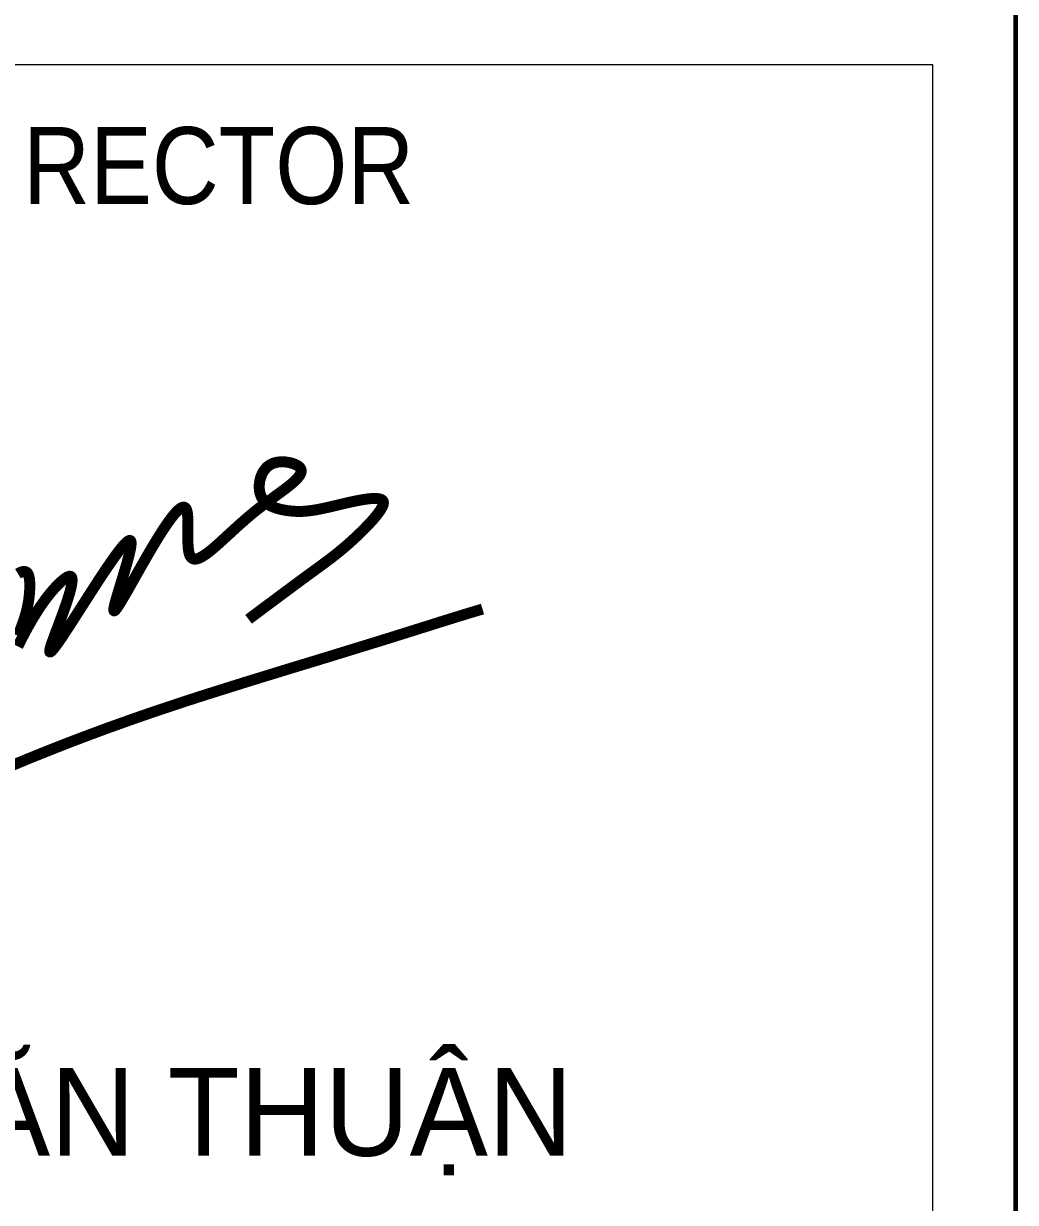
# Model space of a CAD drawing. Header units: millimetres. Extents: x 480521 to 6014615, y -961280 to 187869.
# Drawn here: x 766823 to 768252, y -49879 to -48180 of the extents above; entities that cross this region are included whole.
import ezdxf
from ezdxf.enums import TextEntityAlignment as Align

# ---------------------------------------------------------------- set-up
doc = ezdxf.new("R2010")
doc.units = ezdxf.units.MM
doc.header["$LTSCALE"] = 600
doc.header["$MEASUREMENT"] = 0
doc.layers.get('0').update_dxf_attribs({"lineweight": 0})
for name, color, linetype, lineweight in [('ISO', 153, 'Continuous', 13), ('Khungten_LCDI', 7, 'Continuous', 25), ('LC Net thay', 7, 'Continuous', 25), ('LC Text1', 3, 'Continuous', 20)]:
    doc.layers.add(name, color=color, linetype=linetype, lineweight=lineweight)
doc.styles.add('Khungten', font='VHAVAN.TTF', dxfattribs={"width": 0.9, "height": 5000})
doc.styles.add('LC 1', font='VHAVANB.TTF')
doc.styles.add('Title', font='VHBLACK.TTF')
doc.styles.add('VNAVANTH', font='VHAVANB.TTF', dxfattribs={"width": 0.6})

# ---------------------------------------------------------------- blocks, each defined once
blk = doc.blocks.new('mr thuan')
at = {"layer": 'ISO', "ltscale": 2, "const_width": 40}
for points in [[(2253.1, -723.5), (2254.4, -722.7), (2255.7, -722), (2257, -721.3), (2258.2, -720.6), (2259.4, -720), (2260.7, -719.4), (2261.9, -718.9), (2263, -718.4), (2264.2, -717.9), (2265.4, -717.5), (2266.5, -717.1), (2267.6, -716.7), (2268.7, -716.4), (2269.8, -716.2), (2270.9, -715.9), (2271.9, -715.8), (2273, -715.6), (2274, -715.5), (2275, -715.5), (2275.9, -715.5), (2276.9, -715.6), (2277.8, -715.7), (2278.7, -715.8), (2279.6, -716), (2280.5, -716.3), (2281.3, -716.6), (2282.1, -716.9), (2282.9, -717.3), (2283.7, -717.8), (2284.5, -718.3), (2285.2, -718.8), (2285.9, -719.4), (2286.6, -720.1), (2287.2, -720.8), (2288, -721.8), (2288.4, -722.5), (2289, -723.4), (2289.5, -724.3), (2290.1, -725.3), (2290.6, -726.4), (2291, -727.5), (2291.5, -728.6), (2291.9, -729.8), (2292.3, -731.1), (2292.7, -732.4), (2293, -733.7), (2293.4, -735.1), (2293.7, -736.5), (2294, -738), (2294.3, -739.4), (2294.5, -741), (2294.7, -742.5), (2295, -744.1), (2295.2, -745.7), (2295.3, -747.4), (2295.5, -749.1), (2295.6, -750.8), (2295.8, -752.5), (2295.9, -754.2), (2296, -756), (2296.1, -759.6), (2296.2, -763.3), (2296.2, -767), (2296.2, -770.8), (2296.1, -774.6), (2295.9, -778.4), (2295.8, -782.2), (2295.6, -786.1), (2295.3, -789.9), (2295, -793.7), (2294.7, -797.8), (2294.4, -801.1), (2294, -804.7), (2293.6, -808.3), (2293.2, -811.9), (2292.7, -815.4), (2292.3, -818.8), (2291.8, -822.2), (2291.2, -825.6), (2290.7, -828.9), (2290.1, -832.2), (2289.5, -835.4), (2288.9, -838.7), (2288.3, -841.8), (2287.6, -845), (2287, -848.1), (2286.3, -851.2), (2285.5, -854.3), (2284.8, -857.3), (2284, -860.4), (2283.2, -863.4), (2282.4, -866.3), (2280.8, -872.3), (2279, -878.1), (2277.2, -884), (2275.3, -889.8), (2273.4, -895.5), (2271.4, -901.3), (2269.3, -907.1), (2267.2, -913), (2265, -918.8), (2262.8, -924.8), (2260.5, -930.8), (2259.3, -933.8), (2258.1, -936.9), (2256.9, -939.9), (2255.7, -943), (2254.5, -946.2), (2253.3, -949.3)], [(2252.9, -988.2), (2254.9, -984.1), (2256.9, -979.9), (2259, -975.8), (2261, -971.6), (2263.1, -967.5), (2267.4, -959.1), (2271.7, -950.6), (2276.1, -942.2), (2280.6, -933.7), (2285.2, -925.2), (2289.8, -916.7), (2294.6, -908.3), (2299.4, -899.8), (2304.3, -891.4), (2309.3, -883.1), (2314.3, -874.8), (2316.9, -870.6), (2319.4, -866.5), (2322, -862.5), (2324.6, -858.4), (2327.2, -854.3), (2329.9, -850.3), (2332.5, -846.3), (2335.2, -842.4), (2337.9, -838.4), (2340.6, -834.5), (2343.3, -830.7), (2346, -826.8), (2348.8, -823), (2351.5, -819.2), (2354.3, -815.5), (2357.1, -811.8), (2359.9, -808.1), (2362.7, -804.5), (2365.5, -800.9), (2368.4, -797.4), (2371.2, -793.9), (2373.5, -791.1), (2377, -787), (2379.9, -783.7), (2382.8, -780.4), (2385.7, -777.2), (2388.6, -774), (2391.4, -771), (2394.3, -768), (2397.1, -765), (2399.9, -762.2), (2401.3, -760.8), (2402.7, -759.5), (2404.1, -758.2), (2405.5, -756.9), (2406.8, -755.6), (2408.2, -754.3), (2409.5, -753.1), (2410.8, -751.9), (2412.1, -750.8), (2413.4, -749.6), (2414.7, -748.5), (2416, -747.5), (2417.2, -746.4), (2418.5, -745.4), (2419.7, -744.5), (2420.9, -743.5), (2422.1, -742.6), (2423.2, -741.8), (2424.4, -740.9), (2425.5, -740.1), (2426.6, -739.4), (2427.7, -738.7), (2428.8, -738), (2429.8, -737.4), (2430.8, -736.8), (2431.8, -736.2), (2432.8, -735.7), (2433.8, -735.2), (2434.7, -734.8), (2435.6, -734.4), (2436.5, -734.1), (2437.3, -733.8), (2438.1, -733.5), (2438.9, -733.3), (2439.7, -733.1), (2440.6, -733), (2441.1, -733), (2441.8, -732.9), (2442.5, -733), (2443.1, -733.1), (2443.7, -733.2), (2444.2, -733.3), (2444.8, -733.6), (2445.3, -733.8), (2445.7, -734.1), (2446.2, -734.5), (2446.6, -734.9), (2447, -735.3), (2447.4, -735.8), (2447.7, -736.3), (2448, -736.9), (2448.3, -737.5), (2448.6, -738.1), (2448.8, -738.8), (2449.1, -739.5), (2449.2, -740.3), (2449.4, -741.1), (2449.6, -741.9), (2449.7, -742.8), (2449.8, -743.7), (2449.9, -744.6), (2449.9, -745.6), (2449.9, -746.6), (2449.9, -747.7), (2449.9, -748.8), (2449.9, -749.9), (2449.8, -751.1), (2449.8, -752.2), (2449.7, -753.5), (2449.5, -754.7), (2449.4, -756), (2449.2, -757.3), (2449.1, -758.6), (2448.9, -760), (2448.7, -761.4), (2448.4, -762.8), (2448.2, -764.3), (2447.9, -765.8), (2447.6, -767.3), (2447.3, -768.8), (2447, -770.4), (2446.6, -772), (2446.3, -773.6), (2445.9, -775.2), (2445.5, -776.9), (2445.1, -778.6), (2444.7, -780.3), (2444.3, -782), (2443.8, -783.8), (2443.4, -785.6), (2442.4, -789.2), (2441.4, -792.9), (2440.3, -796.6), (2439.2, -800.5), (2438, -804.4), (2436.8, -808.4), (2435.5, -812.4), (2434.2, -816.5), (2432.9, -820.6), (2431.5, -824.8), (2430.1, -829), (2428.6, -833.3), (2427.2, -837.6), (2425.7, -841.9), (2424.2, -846.3), (2422.6, -850.6), (2419.5, -859.4), (2416.3, -868.3), (2413, -877.1), (2409.8, -885.9), (2406.5, -894.7), (2404.9, -899.1), (2403.3, -903.4), (2401.7, -907.7), (2400.1, -911.9), (2398.5, -916.2), (2396.9, -920.3), (2395.4, -924.5), (2393.8, -928.5), (2392.3, -932.6), (2390.8, -936.5), (2389.4, -940.4), (2387.9, -944.3), (2386.6, -948), (2385.2, -951.7), (2383.9, -955.3), (2382.6, -958.8), (2381.3, -962.2), (2380.7, -963.9), (2380.1, -965.6), (2379.6, -967.2), (2379, -968.8), (2378.4, -970.4), (2377.9, -972), (2377.3, -973.5), (2376.8, -975), (2376.3, -976.5), (2375.8, -977.9), (2375.3, -979.3), (2374.9, -980.7), (2374.4, -982.1), (2374, -983.4), (2373.6, -984.7), (2373.2, -986), (2372.8, -987.3), (2372.4, -988.5), (2372, -989.6), (2371.7, -990.8), (2371.4, -991.9), (2371.1, -993), (2370.8, -994), (2370.5, -995), (2370.2, -996), (2370, -996.9), (2369.8, -997.8), (2369.6, -998.7), (2369.4, -999.5), (2369.2, -1000.3), (2369, -1001.4), (2369, -1001.8), (2368.9, -1002.5), (2368.8, -1003.1), (2368.7, -1003.7), (2368.7, -1004.2), (2368.7, -1004.8), (2368.7, -1005.2), (2368.7, -1005.7), (2368.7, -1006.1), (2368.8, -1006.5), (2368.8, -1006.8), (2368.9, -1007.1), (2369, -1007.3), (2369.2, -1007.6), (2369.3, -1007.8), (2369.5, -1007.9), (2369.7, -1008), (2369.9, -1008.1), (2370.1, -1008.2), (2370.3, -1008.2), (2370.6, -1008.2), (2370.9, -1008.1), (2371.1, -1008), (2371.5, -1007.9), (2371.8, -1007.7), (2372.1, -1007.5), (2372.5, -1007.3), (2372.9, -1007.1), (2373.2, -1006.8), (2373.6, -1006.5), (2374.1, -1006.1), (2374.5, -1005.7), (2375, -1005.3), (2375.4, -1004.9), (2375.9, -1004.4), (2376.4, -1003.9), (2377, -1003.4), (2377.5, -1002.8), (2378, -1002.2), (2378.6, -1001.6), (2379.2, -1001), (2379.8, -1000.3), (2380.4, -999.6), (2381, -998.8), (2381.7, -998.1), (2382.3, -997.3), (2383, -996.5), (2383.7, -995.6), (2384.4, -994.7), (2385.1, -993.8), (2385.8, -992.9), (2386.5, -992), (2387.3, -991), (2388, -990), (2388.8, -989), (2389.6, -987.9), (2390.4, -986.8), (2391.2, -985.7), (2392.1, -984.6), (2392.9, -983.4), (2393.8, -982.3), (2394.6, -981.1), (2395.5, -979.8), (2396.4, -978.6), (2397.3, -977.3), (2398.2, -976), (2399.2, -974.7), (2401, -972), (2403, -969.2), (2405, -966.4), (2407, -963.4), (2409, -960.4), (2411.2, -957.3), (2413.3, -954.1), (2415.5, -950.8), (2417.7, -947.5), (2420, -944.1), (2422.3, -940.6), (2424.6, -937.1), (2427, -933.5), (2429.4, -929.9), (2431.8, -926.1), (2434.3, -922.4), (2436.8, -918.5), (2439.3, -914.6), (2441.9, -910.7), (2444.4, -906.7), (2447.1, -902.7), (2449.7, -898.6), (2452.3, -894.5), (2455, -890.3), (2457.7, -886.1), (2460.4, -881.9), (2463.2, -877.6), (2465.9, -873.3), (2468.7, -869), (2471.5, -864.6), (2474.3, -860.2), (2477.2, -855.8), (2482.9, -846.9), (2488.6, -837.9), (2494.4, -828.8), (2500.2, -819.8), (2511.9, -801.5), (2523.6, -783.3), (2529.4, -774.3), (2535.3, -765.3), (2541.1, -756.4), (2544, -751.9), (2546.8, -747.5), (2549.7, -743.2), (2552.6, -738.8), (2555.4, -734.5), (2558.3, -730.2), (2561.1, -725.9), (2563.9, -721.7), (2566.7, -717.6), (2569.4, -713.4), (2572.2, -709.3), (2574.9, -705.3), (2577.6, -701.3), (2580.3, -697.3), (2583, -693.4), (2585.6, -689.6), (2588.2, -685.8), (2590.8, -682.1), (2593.4, -678.4), (2595.9, -674.8), (2598.4, -671.2), (2600.9, -667.7), (2603.3, -664.3), (2605.7, -661), (2608.1, -657.7), (2610.5, -654.5), (2612.8, -651.3), (2615, -648.3), (2617.3, -645.3), (2619.5, -642.4), (2621.6, -639.6), (2623.8, -636.9), (2625.8, -634.3), (2627.9, -631.7), (2628.9, -630.5), (2629.9, -629.3), (2630.8, -628.1), (2631.8, -626.9), (2632.8, -625.8), (2633.7, -624.6), (2634.7, -623.6), (2635.6, -622.5), (2636.5, -621.4), (2637.4, -620.4), (2638.3, -619.4), (2639.1, -618.5), (2640, -617.5), (2640.9, -616.6), (2641.7, -615.7), (2642.5, -614.8), (2643.3, -614), (2644.1, -613.2), (2644.9, -612.4), (2645.7, -611.7), (2646.5, -611), (2647.2, -610.3), (2647.9, -609.6), (2648.7, -609), (2649.4, -608.3), (2650, -607.8), (2650.7, -607.2), (2651.4, -606.7), (2652, -606.2), (2652.7, -605.7), (2653.3, -605.3), (2653.9, -604.9), (2654.5, -604.6), (2655.1, -604.2), (2655.6, -603.9), (2656.2, -603.6), (2656.7, -603.4), (2657.2, -603.2), (2657.7, -603), (2658.2, -602.9), (2658.7, -602.8), (2659.1, -602.7), (2659.5, -602.7), (2660, -602.6), (2660.4, -602.7), (2660.7, -602.7), (2661.1, -602.8), (2661.5, -603), (2661.8, -603.1), (2662.1, -603.3), (2662.4, -603.6), (2662.7, -603.9), (2663, -604.2), (2663.2, -604.5), (2663.4, -604.9), (2663.6, -605.3), (2663.8, -605.8), (2664, -606.3), (2664.2, -606.8), (2664.3, -607.4), (2664.4, -607.8), (2664.5, -608.6), (2664.6, -609.3), (2664.7, -610), (2664.7, -610.8), (2664.8, -611.6), (2664.8, -612.4), (2664.8, -613.3), (2664.8, -614.2), (2664.7, -615.1), (2664.7, -616.1), (2664.6, -617.1), (2664.5, -618.2), (2664.4, -619.2), (2664.3, -620.3), (2664.2, -621.5), (2664, -622.6), (2663.9, -623.8), (2663.7, -625), (2663.5, -626.3), (2663.3, -627.6), (2663.1, -628.9), (2662.9, -630.2), (2662.6, -631.6), (2662.4, -633), (2662.1, -634.4), (2661.8, -635.8), (2661.5, -637.3), (2661.2, -638.8), (2660.9, -640.3), (2660.5, -641.9), (2660.2, -643.4), (2659.5, -646.6), (2658.7, -649.9), (2657.9, -653.3), (2657.1, -656.7), (2656.2, -660.3), (2655.2, -663.9), (2654.3, -667.5), (2653.3, -671.2), (2652.3, -675), (2651.2, -678.9), (2650.2, -682.8), (2649.1, -686.7), (2647.9, -690.7), (2646.8, -694.7), (2645.6, -698.7), (2644.4, -702.8), (2643.2, -706.9), (2642, -711.1), (2639.5, -719.4), (2637, -727.8), (2632, -744.5), (2629.4, -752.8), (2628.2, -756.9), (2626.9, -761), (2625.7, -765.1), (2624.5, -769.1), (2623.3, -773.1), (2622, -777.1), (2620.9, -781), (2619.7, -784.9), (2618.5, -788.7), (2617.4, -792.4), (2616.3, -796.1), (2615.2, -799.7), (2614.2, -803.3), (2613.2, -806.8), (2612.2, -810.2), (2611.2, -813.5), (2610.3, -816.7), (2609.4, -819.9), (2609, -821.4), (2608.6, -822.9), (2608.2, -824.4), (2607.8, -825.9), (2607.4, -827.3), (2607, -828.7), (2606.6, -830.1), (2606.3, -831.5), (2606, -832.8), (2605.6, -834.1), (2605.3, -835.4), (2605, -836.7), (2604.7, -837.9), (2604.4, -839.1), (2604.1, -840.2), (2603.9, -841.4), (2603.6, -842.5), (2603.4, -843.5), (2603.2, -844.6), (2603, -845.6), (2602.8, -846.5), (2602.6, -847.5), (2602.5, -848.4), (2602.3, -849.2), (2602.2, -850.1), (2602.1, -850.8), (2602, -851.6), (2601.9, -852.3), (2601.8, -853), (2601.8, -853.7), (2601.7, -854.3), (2601.7, -854.8), (2601.7, -855.4), (2601.7, -856), (2601.8, -856.3), (2601.8, -856.7), (2601.9, -857.1), (2602, -857.4), (2602.1, -857.7), (2602.2, -857.9), (2602.3, -858.1), (2602.5, -858.3), (2602.6, -858.4), (2602.8, -858.5), (2603, -858.6), (2603.2, -858.6), (2603.5, -858.6), (2603.7, -858.5), (2604, -858.4), (2604.3, -858.3), (2604.6, -858.2), (2604.9, -858), (2605.2, -857.7), (2605.5, -857.5), (2605.9, -857.1), (2606.3, -856.8), (2606.7, -856.4), (2607.1, -856), (2607.5, -855.6), (2607.9, -855.1), (2608.4, -854.6), (2608.8, -854.1), (2609.3, -853.5), (2609.8, -852.9), (2610.3, -852.3), (2610.8, -851.6), (2611.3, -850.9), (2611.9, -850.2), (2612.4, -849.4), (2613, -848.6), (2613.6, -847.8), (2614.2, -847), (2614.8, -846.1), (2615.4, -845.2), (2616, -844.3), (2616.7, -843.3), (2617.3, -842.3), (2618, -841.3), (2618.7, -840.2), (2619.4, -839.2), (2620.1, -838.1), (2620.8, -836.9), (2621.6, -835.8), (2622.3, -834.6), (2623.1, -833.4), (2623.8, -832.2), (2624.6, -830.9), (2625.4, -829.6), (2626.2, -828.3), (2627, -827), (2627.8, -825.7), (2628.7, -824.3), (2629.5, -822.9), (2630.4, -821.5), (2632.1, -818.5), (2633.9, -815.5), (2635.7, -812.5), (2637.6, -809.3), (2639.5, -806), (2641.4, -802.7), (2643.4, -799.3), (2645.4, -795.8), (2647.4, -792.3), (2649.5, -788.6), (2651.6, -785), (2653.8, -781.2), (2655.9, -777.4), (2658.1, -773.5), (2660.4, -769.6), (2662.6, -765.6), (2664.9, -761.6), (2667.2, -757.5), (2669.6, -753.4), (2671.9, -749.2), (2674.3, -745), (2676.7, -740.7), (2679.1, -736.4), (2681.6, -732.1), (2684, -727.7), (2686.5, -723.3), (2689, -718.9), (2691.6, -714.4), (2694.1, -709.9), (2699.2, -700.9), (2704.4, -691.8), (2709.6, -682.7), (2714.8, -673.6), (2725.4, -655.3), (2730.7, -646.1), (2736, -637.1), (2741.3, -628.1), (2746.7, -619.2), (2749.3, -614.8), (2752, -610.4), (2754.6, -606), (2757.2, -601.7), (2759.9, -597.4), (2762.5, -593.2), (2765.1, -589), (2767.7, -584.8), (2770.3, -580.7), (2772.8, -576.7), (2775.4, -572.6), (2777.9, -568.7), (2780.5, -564.8), (2783, -560.9), (2785.5, -557.1), (2788, -553.4), (2790.4, -549.8), (2792.9, -546.2), (2795.3, -542.7), (2797.7, -539.2), (2800.1, -535.9), (2802.4, -532.6), (2804.8, -529.4), (2807.1, -526.2), (2809.4, -523.2), (2811.6, -520.2), (2813.8, -517.3), (2816, -514.6), (2818.2, -511.9), (2819.3, -510.6), (2820.3, -509.3), (2821.4, -508), (2822.4, -506.8), (2823.5, -505.6), (2824.5, -504.4), (2825.5, -503.3), (2826.6, -502.2), (2827.6, -501), (2828.6, -500), (2829.5, -498.9), (2830.5, -497.9), (2831.5, -496.9), (2832.5, -496), (2833.4, -495), (2834.3, -494.1), (2835.3, -493.2), (2836.2, -492.4), (2837.1, -491.6), (2838, -490.8), (2838.9, -490), (2839.8, -489.3), (2840.7, -488.6), (2841.5, -487.9), (2842.4, -487.3), (2843.2, -486.7), (2844.1, -486.1), (2844.9, -485.6), (2845.7, -485.1), (2846.5, -484.6), (2847.3, -484.2), (2848, -483.7), (2848.8, -483.4), (2849.6, -483), (2850.3, -482.7), (2851, -482.5), (2851.8, -482.2), (2852.5, -482), (2853.1, -481.9), (2853.8, -481.7), (2854.5, -481.6), (2855.2, -481.6), (2855.8, -481.6), (2856.4, -481.6), (2857, -481.6), (2857.7, -481.7), (2858.2, -481.9), (2858.8, -482), (2859.4, -482.2), (2859.9, -482.5), (2860.5, -482.8), (2861, -483.1), (2861.5, -483.5), (2862, -483.9), (2862.5, -484.3), (2863, -484.8), (2863.4, -485.3), (2863.9, -485.9), (2864.3, -486.5), (2864.7, -487.2), (2865.1, -487.9), (2865.5, -488.6), (2865.8, -489.2), (2866.2, -490.2), (2866.5, -491.1), (2866.9, -492), (2867.2, -492.9), (2867.5, -493.9), (2867.7, -494.9), (2868, -496), (2868.3, -497.1), (2868.5, -498.2), (2868.7, -499.4), (2869, -500.6), (2869.2, -501.8), (2869.4, -503.1), (2869.6, -504.4), (2869.7, -505.8), (2869.9, -507.1), (2870, -508.5), (2870.2, -510), (2870.3, -511.4), (2870.4, -512.9), (2870.6, -514.4), (2870.7, -516), (2870.8, -517.5), (2870.9, -520.7), (2871.1, -524), (2871.2, -527.4), (2871.3, -530.9), (2871.4, -534.4), (2871.4, -538), (2871.4, -541.7), (2871.5, -545.4), (2871.5, -549.1), (2871.4, -553), (2871.4, -556.8), (2871.4, -560.7), (2871.3, -568.5), (2871.3, -576.3), (2871.3, -584.1), (2871.3, -588), (2871.3, -591.9), (2871.3, -595.7), (2871.3, -599.6), (2871.4, -603.3), (2871.5, -607), (2871.6, -610.7), (2871.7, -614.3), (2871.9, -617.9), (2872.1, -621.3), (2872.3, -624.7), (2872.6, -628), (2872.8, -629.6), (2872.9, -631.2), (2873.1, -632.8), (2873.3, -634.4), (2873.5, -635.9), (2873.7, -637.4), (2873.9, -638.8), (2874.1, -640.3), (2874.3, -641.7), (2874.6, -643.1), (2874.9, -644.4), (2875.1, -645.7), (2875.4, -647), (2875.7, -648.2), (2876.1, -649.5), (2876.4, -650.6), (2876.7, -651.8), (2877, -652.5), (2877.5, -654), (2877.9, -655), (2878.3, -656), (2878.7, -657), (2879.1, -657.9), (2879.6, -658.8), (2880, -659.6), (2880.5, -660.5), (2881, -661.2), (2881.5, -662), (2882.1, -662.7), (2882.6, -663.4), (2883.1, -664), (2883.7, -664.7), (2884.3, -665.2), (2884.9, -665.8), (2885.5, -666.3), (2886.1, -666.8), (2886.7, -667.2), (2887.4, -667.7), (2888.1, -668.1), (2888.7, -668.4), (2889.4, -668.7), (2890.1, -669), (2890.8, -669.3), (2891.6, -669.5), (2892.3, -669.7), (2893.1, -669.9), (2893.9, -670), (2894.6, -670.2), (2895.4, -670.2), (2896.2, -670.3), (2897.1, -670.3), (2897.9, -670.3), (2898.8, -670.3), (2899.6, -670.2), (2900.5, -670.1), (2901.4, -670), (2902.3, -669.9), (2903.2, -669.7), (2904.1, -669.5), (2905, -669.3), (2906, -669), (2907, -668.7), (2907.9, -668.4), (2908.9, -668.1), (2909.9, -667.7), (2910.9, -667.4), (2911.9, -666.9), (2913, -666.5), (2914, -666.1), (2915.1, -665.6), (2916.2, -665.1), (2917.2, -664.5), (2918.3, -664), (2919.4, -663.4), (2920.5, -662.8), (2921.7, -662.2), (2924, -660.9), (2926.3, -659.5), (2928.7, -658), (2931.1, -656.4), (2933.5, -654.8), (2936, -653), (2938.6, -651.2), (2941.2, -649.3), (2943.8, -647.3), (2946.5, -645.3), (2949.2, -643.2), (2951.9, -641), (2954.7, -638.8), (2957.6, -636.5), (2960.4, -634.1), (2963.3, -631.6), (2966.3, -629.1), (2969.2, -626.6), (2972.3, -624), (2975.3, -621.3), (2978.4, -618.6), (2981.5, -615.8), (2984.7, -613), (2987.8, -610.1), (2991.1, -607.2), (2994.3, -604.3), (2997.6, -601.3), (3000.9, -598.3), (3004.3, -595.2), (3007.6, -592.1), (3011, -589), (3014.5, -585.8), (3017.9, -582.6), (3021.4, -579.4), (3025, -576.2), (3028.5, -572.9), (3032.1, -569.6), (3035.7, -566.3), (3039.3, -563), (3043, -559.6), (3046.6, -556.3), (3050.3, -552.9), (3057.8, -546.2), (3065.4, -539.4), (3073, -532.7), (3080.8, -525.9), (3088.6, -519.2), (3096.5, -512.5), (3104.4, -505.8), (3108.4, -502.5), (3112.5, -499.3), (3116.8, -495.7), (3120.6, -492.8), (3124.6, -489.6), (3128.7, -486.4), (3136.9, -480.1), (3145, -473.9), (3149.1, -470.9), (3153.2, -467.8), (3157.2, -464.8), (3161.3, -461.8), (3165.3, -458.9), (3169.3, -455.9), (3173.3, -453), (3177.3, -450.2), (3181.2, -447.3), (3185.1, -444.5), (3189, -441.6), (3192.8, -438.9), (3196.6, -436.1), (3200.4, -433.4), (3204.1, -430.7), (3207.8, -428), (3211.4, -425.3), (3214.9, -422.7), (3218.4, -420.1), (3221.9, -417.5), (3225.3, -415), (3228.6, -412.4), (3231.8, -409.9), (3235, -407.5), (3238.1, -405), (3241.1, -402.6), (3244.1, -400.2), (3247, -397.8), (3249.7, -395.5), (3252.4, -393.2), (3255, -390.9), (3257.5, -388.6), (3258.8, -387.5), (3259.9, -386.4), (3261.1, -385.3), (3262.3, -384.2), (3263.4, -383.1), (3264.5, -382), (3265.5, -380.9), (3266.6, -379.8), (3267.6, -378.8), (3268.6, -377.7), (3269.5, -376.7), (3270.4, -375.6), (3271.3, -374.6), (3272.2, -373.5), (3273.1, -372.5), (3273.9, -371.5), (3274.7, -370.5), (3275.4, -369.5), (3276.1, -368.5), (3276.8, -367.5), (3277.5, -366.5), (3278.1, -365.5), (3278.7, -364.6), (3279.3, -363.6), (3279.8, -362.6), (3280.3, -361.7), (3280.7, -360.7), (3281.2, -359.8), (3281.6, -358.9), (3281.9, -357.9), (3282.3, -357), (3282.5, -356.1), (3282.8, -355.2), (3283, -354.3), (3283.2, -353.4), (3283.3, -352.6), (3283.5, -351.7), (3283.5, -350.8), (3283.6, -350), (3283.6, -349.1), (3283.5, -348.3), (3283.4, -347.4), (3283.3, -346.6), (3283.1, -345.8), (3282.9, -345), (3282.7, -344.1), (3282.4, -343.3), (3282.1, -342.5), (3281.7, -341.8), (3281.3, -341), (3280.9, -340.2), (3280.4, -339.4), (3279.8, -338.7), (3279.3, -337.9), (3278.6, -337.2), (3278, -336.4), (3277.3, -335.7), (3276.5, -335), (3275.7, -334.3), (3274.9, -333.6), (3274, -332.9), (3273.5, -332.5), (3272.1, -331.5), (3271, -330.8), (3270, -330.1), (3268.9, -329.5), (3267.7, -328.8), (3266.5, -328.2), (3265.3, -327.5), (3264, -326.9), (3262.7, -326.3), (3261.4, -325.7), (3260, -325.1), (3258.6, -324.6), (3257.1, -324), (3255.7, -323.5), (3254.2, -323), (3252.7, -322.4), (3251.1, -322), (3249.5, -321.5), (3247.9, -321), (3246.3, -320.6), (3244.6, -320.2), (3243, -319.8), (3241.3, -319.4), (3239.6, -319), (3237.8, -318.7), (3236.1, -318.4), (3234.3, -318.1), (3232.6, -317.8), (3230.8, -317.5), (3229, -317.3), (3227.2, -317.1), (3225.4, -316.9), (3223.5, -316.8), (3221.7, -316.7), (3219.9, -316.6), (3218, -316.5), (3216.2, -316.5), (3214.3, -316.4), (3212.5, -316.4), (3210.6, -316.5), (3208.8, -316.6), (3206.9, -316.7), (3205.1, -316.8), (3203.3, -317), (3201.4, -317.2), (3199.6, -317.4), (3197.8, -317.7), (3196, -318), (3194.2, -318.3), (3192.4, -318.7), (3190.6, -319.1), (3188.9, -319.5), (3187.1, -320), (3185.4, -320.5), (3183.7, -321), (3182, -321.6), (3180.4, -322.2), (3178.7, -322.9), (3177.1, -323.6), (3175.5, -324.4), (3173.9, -325.2), (3172.8, -325.8), (3170.8, -326.9), (3169.3, -327.8), (3167.9, -328.7), (3166.4, -329.7), (3165, -330.7), (3163.6, -331.8), (3162.3, -332.9), (3160.9, -334.1), (3159.6, -335.2), (3158.4, -336.4), (3157.1, -337.7), (3155.9, -338.9), (3154.7, -340.3), (3153.5, -341.6), (3152.4, -342.9), (3151.3, -344.3), (3150.2, -345.8), (3149.2, -347.2), (3148.1, -348.7), (3147.2, -350.2), (3146.2, -351.7), (3145.3, -353.2), (3144.3, -354.8), (3143.5, -356.4), (3142.6, -358), (3141.8, -359.6), (3141, -361.3), (3140.2, -362.9), (3139.5, -364.6), (3138.8, -366.3), (3138.1, -368), (3137.5, -369.7), (3136.9, -371.5), (3136.3, -373.2), (3135.7, -375), (3135.2, -376.8), (3134.7, -378.6), (3134.3, -380.3), (3133.8, -382.1), (3133.4, -383.9), (3133, -385.8), (3132.7, -387.6), (3132.4, -389.4), (3132.1, -391.2), (3131.9, -393), (3131.6, -394.9), (3131.5, -396.7), (3131.3, -398.5), (3131.2, -400.4), (3131.1, -402.2), (3131, -404), (3131, -405.8), (3131, -407.6), (3131, -409.4), (3131.1, -411.3), (3131.2, -413), (3131.3, -414.8), (3131.5, -416.6), (3131.7, -418.4), (3131.9, -420.1), (3132.1, -421.9), (3132.4, -423.6), (3132.7, -425.3), (3133.1, -427), (3133.5, -428.7), (3133.9, -430.4), (3134.4, -432), (3134.8, -433.7), (3135.4, -435.3), (3135.9, -436.9), (3136.5, -438.5), (3137.1, -440), (3137.8, -441.6), (3138.4, -443.1), (3139.2, -444.6), (3139.9, -446), (3140.7, -447.5), (3141.5, -448.8), (3142.4, -450.2), (3143.2, -451.6), (3144.2, -452.9), (3145.1, -454.2), (3146.1, -455.5), (3147.1, -456.7), (3148.1, -457.9), (3149.2, -459.1), (3150.3, -460.3), (3151.4, -461.4), (3152.6, -462.6), (3153.8, -463.6), (3155, -464.7), (3156.2, -465.8), (3157.5, -466.8), (3158.8, -467.8), (3160.1, -468.7), (3161.4, -469.7), (3162.7, -470.6), (3164.1, -471.5), (3165.5, -472.4), (3166.9, -473.3), (3168.3, -474.1), (3169.8, -474.9), (3171.2, -475.7), (3172.7, -476.5), (3175.7, -478), (3178.8, -479.4), (3181.9, -480.8), (3185.1, -482.1), (3188.3, -483.3), (3191.5, -484.4), (3194.8, -485.5), (3198.2, -486.5), (3201.5, -487.4), (3204.8, -488.3), (3208.2, -489.1), (3211.6, -489.9), (3215, -490.7), (3218.3, -491.3), (3221.7, -492), (3225, -492.5), (3228.4, -493.1), (3231, -493.5), (3234.9, -494.1), (3238.2, -494.5), (3241.4, -494.9), (3244.6, -495.3), (3247.7, -495.6), (3250.9, -495.9), (3254, -496.1), (3257.1, -496.3), (3260.2, -496.5), (3263.3, -496.7), (3266.3, -496.8), (3269.4, -496.9), (3272.4, -496.9), (3275.5, -497), (3278.5, -496.9), (3281.5, -496.9), (3284.5, -496.8), (3287.6, -496.7), (3290.6, -496.6), (3293.6, -496.4), (3296.6, -496.2), (3299.7, -496), (3302.7, -495.7), (3305.8, -495.4), (3308.8, -495.1), (3311.9, -494.8), (3315, -494.4), (3318.1, -494), (3321.2, -493.6), (3324.4, -493.1), (3327.6, -492.7), (3330.7, -492.2), (3334, -491.6), (3337.2, -491.1), (3340.5, -490.5), (3343.8, -489.9), (3347.1, -489.3), (3350.5, -488.6), (3353.9, -487.9), (3357.3, -487.3), (3360.8, -486.5), (3364.3, -485.8), (3367.9, -485), (3371.5, -484.2), (3375.1, -483.4), (3378.8, -482.6), (3382.6, -481.7), (3386.4, -480.9), (3389.8, -480.1), (3394.1, -479.1), (3398.1, -478.2), (3402.1, -477.2), (3406.1, -476.3), (3410.2, -475.3), (3414.3, -474.3), (3418.4, -473.3), (3426.8, -471.3), (3435.2, -469.4), (3443.7, -467.4), (3452.2, -465.4), (3460.7, -463.5), (3469.2, -461.7), (3473.4, -460.8), (3477.5, -459.9), (3481.7, -459.1), (3485.8, -458.2), (3489.9, -457.4), (3493.9, -456.6), (3497.9, -455.9), (3501.9, -455.2), (3505.8, -454.5), (3509.7, -453.9), (3513.5, -453.3), (3517.2, -452.7), (3520.9, -452.2), (3524.5, -451.7), (3528, -451.3), (3531.5, -450.9), (3534.9, -450.6), (3538.2, -450.3), (3539.8, -450.2), (3541.4, -450.1), (3543, -450), (3544.5, -449.9), (3546, -449.9), (3547.5, -449.8), (3549, -449.8), (3550.5, -449.8), (3551.9, -449.8), (3553.3, -449.8), (3554.7, -449.8), (3556, -449.9), (3557.3, -449.9), (3558.6, -450), (3559.9, -450.1), (3561.1, -450.2), (3562.3, -450.4), (3563.5, -450.5), (3564.7, -450.7), (3565.8, -450.9), (3566.9, -451.1), (3567.9, -451.3), (3568.9, -451.5), (3569.9, -451.8), (3570.9, -452.1), (3571.8, -452.4), (3572.7, -452.7), (3573.5, -453.1), (3574.4, -453.4), (3575.1, -453.8), (3575.9, -454.2), (3576.6, -454.7), (3577.3, -455.1), (3577.9, -455.6), (3578.5, -456.1), (3579, -456.6), (3579.6, -457.1), (3580, -457.7), (3580.5, -458.3), (3580.9, -458.9), (3581.2, -459.5), (3581.6, -460.2), (3581.8, -460.9), (3582.1, -461.6), (3582.2, -462.2), (3582.4, -463), (3582.5, -463.8), (3582.6, -464.6), (3582.6, -465.4), (3582.6, -466.3), (3582.5, -467.2), (3582.4, -468.1), (3582.3, -469), (3582.1, -469.9), (3581.9, -470.9), (3581.7, -471.9), (3581.4, -472.8), (3581.1, -473.9), (3580.7, -474.9), (3580.3, -476), (3579.9, -477), (3579.4, -478.1), (3578.9, -479.3), (3578.4, -480.4), (3577.8, -481.5), (3577.3, -482.7), (3576.6, -483.9), (3576, -485.1), (3575.3, -486.3), (3574.6, -487.5), (3573.8, -488.8), (3573.1, -490), (3572.3, -491.3), (3571.5, -492.6), (3570.6, -493.9), (3569.7, -495.2), (3568.8, -496.5), (3567.9, -497.8), (3567, -499.2), (3566, -500.5), (3564, -503.3), (3561.9, -506.1), (3559.7, -508.9), (3557.4, -511.7), (3555.1, -514.6), (3552.7, -517.5), (3550.2, -520.5), (3547.7, -523.4), (3545.1, -526.4), (3542.4, -529.4), (3539.8, -532.4), (3537, -535.4), (3534.3, -538.4), (3531.5, -541.4), (3525.8, -547.4), (3520, -553.4), (3514.2, -559.3), (3508.4, -565.1), (3505.5, -568), (3501.7, -571.8), (3499.8, -573.7), (3496.9, -576.4), (3494.1, -579.2), (3491.3, -581.9), (3488.5, -584.6), (3485.7, -587.2), (3482.9, -589.8), (3480.2, -592.4), (3477.5, -594.9), (3474.8, -597.4), (3472.1, -599.9), (3469.4, -602.4), (3466.7, -604.8), (3464, -607.2), (3461.4, -609.6), (3458.8, -611.9), (3456.2, -614.3), (3453.6, -616.6), (3451, -618.8), (3448.4, -621.1), (3445.8, -623.3), (3443.3, -625.5), (3438.2, -629.8), (3433.1, -634.1), (3428.1, -638.2), (3423.2, -642.3), (3418.2, -646.3), (3413.3, -650.3), (3408.4, -654.2), (3403.6, -658), (3398.7, -661.8), (3393.9, -665.5), (3389.1, -669.2), (3384.3, -672.8), (3379.5, -676.4), (3374.8, -680), (3370, -683.5), (3360.5, -690.6), (3350.9, -697.6), (3341.3, -704.6), (3331.7, -711.6), (3327.2, -714.9), (3321.9, -718.7), (3317, -722.3), (3312.1, -725.9), (3307.2, -729.5), (3302.2, -733.2), (3297.2, -736.8), (3292.2, -740.5), (3287.2, -744.2), (3282.2, -747.9), (3272, -755.4), (3261.8, -762.9), (3251.5, -770.5), (3241.2, -778.2), (3230.8, -785.9), (3220.3, -793.7), (3209.8, -801.5), (3199.3, -809.4), (3188.7, -817.2), (3178.1, -825.2), (3167.4, -833.1), (3156.7, -841.1), (3146, -849.1), (3135.3, -857.1), (3113.8, -873.2), (3092.2, -889.4)], [(2228.6, -1422.6), (2299, -1393.5), (2369.6, -1365.1), (2440.3, -1337.4), (2511.2, -1310.4), (2582.4, -1284.1), (2666.1, -1254.2), (2725.9, -1233.4), (2798.2, -1209), (2870.8, -1185), (2943.7, -1161.5), (3090.1, -1115.5), (3237.2, -1070.3), (3384.4, -1025.5), (3598.8, -959.4), (3678.4, -934.4), (3824.9, -888.3), (3898.2, -865.7), (3943.2, -852.3)]]:
    blk.add_lwpolyline(points, dxfattribs=at)
blk = doc.blocks.new('lcdi fix')
at = {"layer": 'Khungten_LCDI', "color": 5, "lineweight": 60}
blk.add_lwpolyline([(0, -14650), (0, 14650), (40600, 14650), (40600, -14650)], close=True, dxfattribs=at)
at = {"layer": 'Khungten_LCDI', "color": 9, "lineweight": 15}
blk.add_lwpolyline([(36750, -5485), (40450, -5485), (40450, -3372.2), (36750, -3372.2)], close=True, dxfattribs=at)
at = {"xscale": 0.5, "yscale": 0.5, "zscale": 0.5}
blk.add_blockref('mr thuan', (37658.9, -3936.3), dxfattribs=at)
at = {"color": 7, "style": 'Khungten', "width": 0.9}
blk.add_text('gi¸m ®èc - director', height=140, dxfattribs=at).set_placement((38565.6, -3625.5), align=Align.CENTER)
at = {"color": 7, "style": 'VNAVANTH'}
blk.add_text('ks. hoµng v¨n thuËn', height=160, dxfattribs=at).set_placement((38552.7, -5357.2), align=Align.CENTER)
at = {"color": 7, "style": 'Khungten', "width": 0.8}
for tag, p in [('REVISION', (39498.8, -10746.3)), ('NGAYHT', (39546.1, -11609.4))]:
    blk.add_attdef(tag, text='', height=200, dxfattribs=at).set_placement(p, align=Align.CENTER)
at = {"layer": 'LC Text1', "color": 3, "style": 'LC 1', "width": 1.834006}
for tag, p, p2 in [('TENBANVE1', (36912.7, -8885.8), (40339.1, -8885.8)), ('TENBANVE2', (36912.7, -9562.5), (40339.1, -9562.5))]:
    blk.add_attdef(tag, text='', height=250, dxfattribs=at).set_placement(p, p2, align=Align.FIT)
at = {"layer": 'LC Text1', "style": 'Title', "width": 0.7}
blk.add_attdef('SOBANVE', text='', height=250, dxfattribs=at).set_placement((39562, -13896.2), align=Align.CENTER)

msp = doc.modelspace()

# ---------------------------------------------------------------- block references
at = {"layer": 'LC Net thay', "xscale": 0.7920000205415982, "yscale": 0.7920000205415982, "zscale": 0.7920000205415982}
msp.add_blockref('lcdi fix', (736096.945, -45569.095), dxfattribs=at)

doc.saveas('drawing.dxf')
